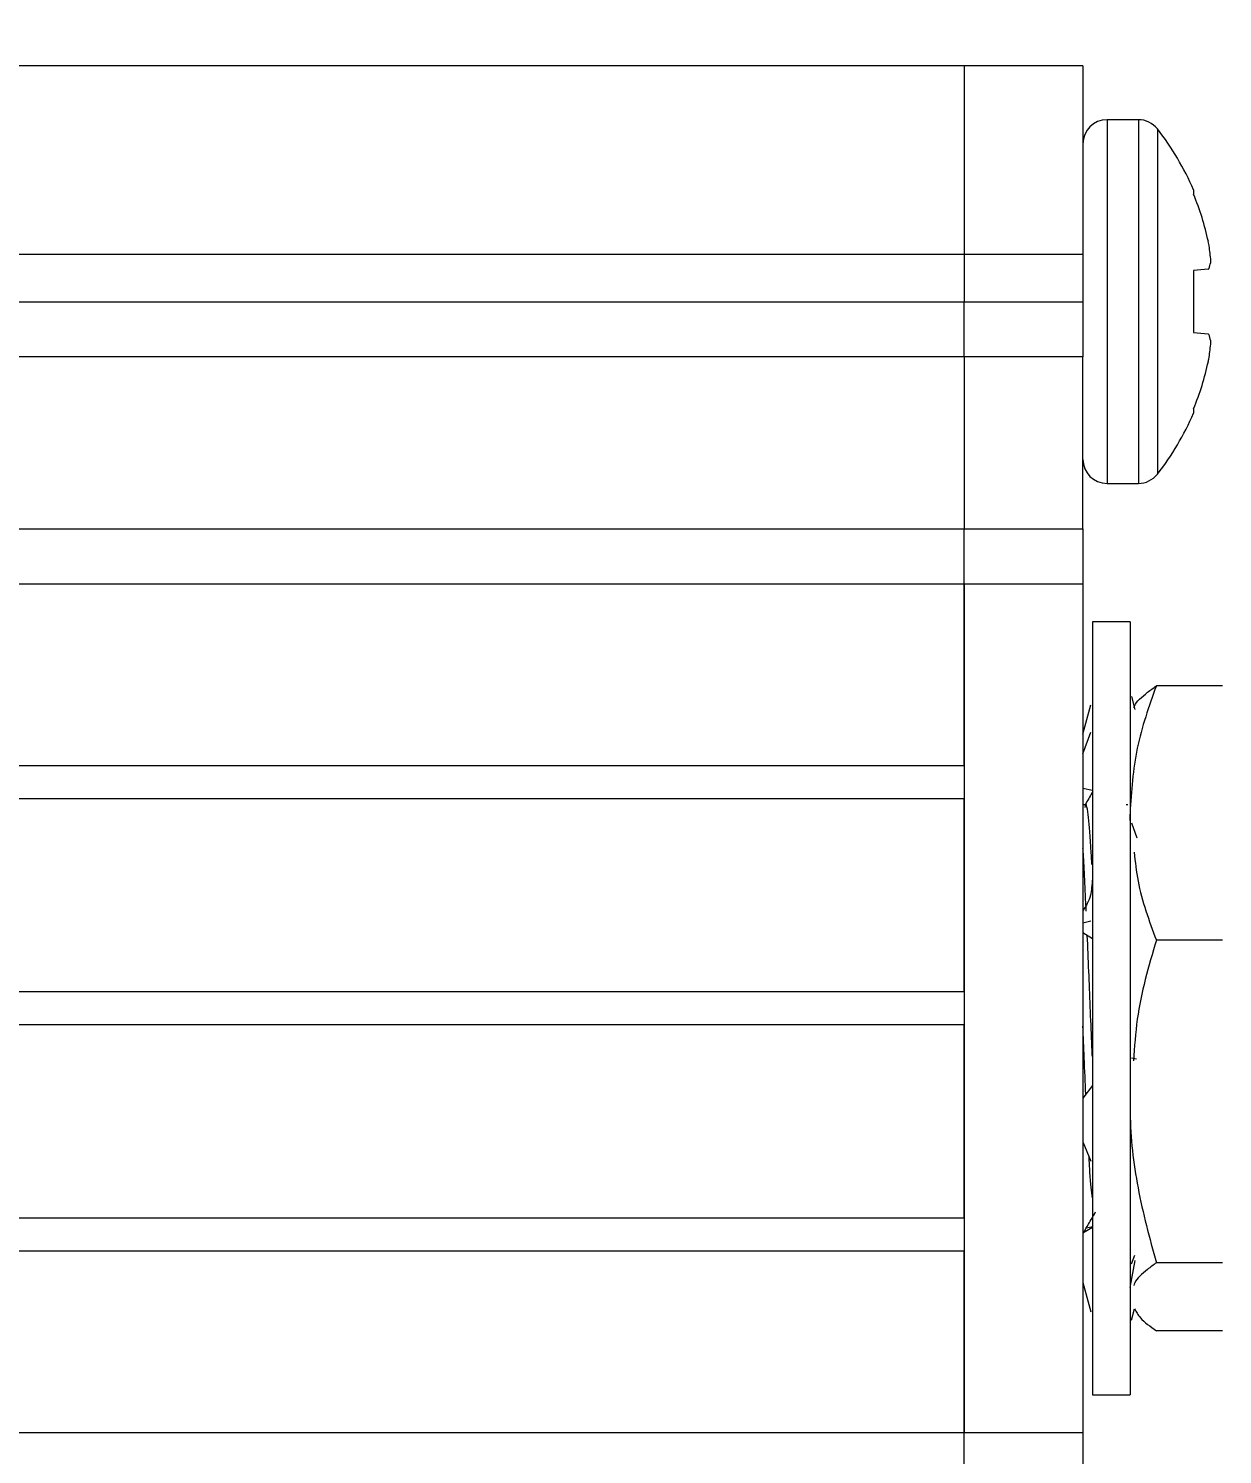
# Paper-space layout 'Inside Dim' of a CAD drawing. Header units: inches. Extents: x 0.04 to 7.3, y 0.02 to 5.63.
# Drawn here: x 2.816 to 3.45, y 1.644 to 2.401 of the extents above; entities that cross this region are included whole.
import ezdxf

# ---------------------------------------------------------------- set-up
doc = ezdxf.new("R2010")
doc.units = ezdxf.units.IN
doc.header["$MEASUREMENT"] = 0
doc.styles.add('SLDTEXTSTYLE0', font='TXT', dxfattribs={"width": 0.75})
doc.dimstyles.new('SLDDIMSTYLE0', dxfattribs={"dimtxt": 0.091864, "dimasz": 0.104, "dimexe": 0, "dimexo": 0.0625, "dimgap": 0.022966, "dimtad": 0, "dimtih": 1, "dimtoh": 1, "dimrnd": 1e-09, "dimzin": 12, "dimdsep": 46, "dimtxsty": 'SLDTEXTSTYLE0', "dimsah": 1, "dimcen": 0.09, "dimadec": 0, "dimazin": 3, "dimtfac": 1, "dimtofl": 0, "dimtmove": 0, "dimatfit": 3, "dimfxl": 1, "dimfrac": 2, "dimtolj": 1, "dimtzin": 12, "dimarcsym": 0})

# ---------------------------------------------------------------- blocks, each defined once
blk = doc.blocks.new('_D_7')
at = {"color": 7, "linetype": 'Continuous', "lineweight": 0, "ltscale": 0.666667}
for p, q in [((0.93284, 2.4144), (0.93284, 3.07827)), ((3.31284, 2.4144), (3.31284, 3.07827)), ((0.93284, 2.99493), (1.8203, 2.99493)), ((1.92968, 2.99423), (1.90169, 2.99423)), ((1.90169, 2.99423), (1.90169, 2.8484)), ((2.39691, 2.99423), (2.4249, 2.99423)), ((2.4249, 2.99423), (2.4249, 2.8484)), ((3.31284, 2.99493), (2.50629, 2.99493)), ((1.90169, 2.8484), (1.92968, 2.8484)), ((2.4249, 2.8484), (2.39691, 2.8484))]:
    blk.add_line(p, q, dxfattribs=at)
for points in [[(0.93284, 2.99493), (1.03684, 2.9776), (1.03684, 3.01227)], [(3.31284, 2.99493), (3.20884, 3.01227), (3.20884, 2.9776)]]:
    blk.add_solid(points, dxfattribs=at)
at = {"color": 7, "linetype": 'Continuous', "lineweight": 0, "ltscale": 0.666667, "char_height": 0.091864, "attachment_point": 1, "style": 'SLDTEXTSTYLE0'}
for s, insert in [('2.38in', (1.99494, 3.13131)), ('60.5mm', (1.92968, 2.96682))]:
    blk.add_mtext(s, dxfattribs=dict(at, insert=insert))

psp = doc.layouts.new('Inside Dim')

# ---------------------------------------------------------------- linework, layer by layer
at = {"color": 7, "linetype": 'Continuous', "lineweight": 15, "ltscale": 0.666667}
for p, q in [((3.31284, 2.38107), (0.93284, 2.38107)), ((3.37584, 2.38107), (3.31284, 2.38107)), ((3.31284, 2.38107), (3.31284, 2.28107)), ((3.37584, 2.38107), (3.37584, 2.28107)), ((3.40527, 2.35257), (3.38862, 2.35257)), ((3.43456, 2.31528), (3.43456, 2.31295)), ((3.44264, 2.2866), (3.44238, 2.28793)), ((3.31284, 2.28107), (0.93284, 2.28107)), ((3.37584, 2.28107), (3.31284, 2.28107)), ((3.31284, 2.28107), (3.31284, 2.25594)), ((3.37584, 2.28107), (3.37584, 2.25594)), ((3.44238, 2.27318), (3.43456, 2.27249)), ((3.43456, 2.27249), (3.43456, 2.23964)), ((3.44238, 2.27318), (3.44264, 2.27347)), ((0.93284, 2.25594), (3.31284, 2.25594)), ((3.31284, 2.25594), (3.37584, 2.25594)), ((3.31284, 2.22672), (3.31284, 2.25594)), ((3.37584, 2.25594), (3.37584, 2.22672)), ((3.43456, 2.23964), (3.44238, 2.23896)), ((3.44264, 2.23867), (3.44238, 2.23896)), ((3.31284, 2.22672), (0.93284, 2.22672)), ((3.37584, 2.22672), (3.31284, 2.22672)), ((3.31284, 2.22672), (3.31284, 2.13541)), ((3.37584, 2.13541), (3.37584, 2.22672)), ((3.44238, 2.2242), (3.44264, 2.22553)), ((3.43456, 2.19918), (3.43456, 2.19686)), ((3.38862, 2.15957), (3.40527, 2.15957)), ((0.93284, 2.13541), (3.31284, 2.13541)), ((3.31284, 2.13541), (3.37584, 2.13541)), ((3.31284, 2.10619), (3.31284, 2.13541)), ((3.37584, 2.13541), (3.37584, 2.10619)), ((3.31284, 2.10619), (0.93284, 2.10619)), ((3.37584, 2.10619), (3.31284, 2.10619)), ((3.31284, 2.10619), (3.31284, 1.65594)), ((3.31284, 2.00973), (3.31284, 2.10619)), ((3.37584, 2.10619), (3.37584, 1.65594)), ((3.40084, 2.08607), (3.38084, 2.08607)), ((3.38084, 2.08607), (3.38084, 1.67607)), ((3.40084, 2.08607), (3.40084, 1.67607)), ((3.44989, 2.05223), (3.4148, 2.05223)), ((3.40159, 2.04649), (3.40347, 2.03965)), ((3.37584, 2.02657), (3.38009, 2.04203)), ((3.37584, 2.01605), (3.38009, 2.02766)), ((3.31284, 2.00973), (0.93284, 2.00973)), ((3.37584, 1.99789), (3.38084, 1.99675)), ((0.93284, 1.99241), (3.31284, 1.99241)), ((3.31284, 1.88973), (3.31284, 1.99241)), ((3.37718, 1.98912), (3.37584, 1.98912)), ((3.39975, 1.98912), (3.39879, 1.98912)), ((3.40159, 1.97947), (3.40448, 1.97158)), ((3.37602, 1.93317), (3.37584, 1.93295)), ((3.37584, 1.92646), (3.38009, 1.92742)), ((3.37584, 1.92121), (3.38084, 1.91806)), ((3.44989, 1.91723), (3.4148, 1.91723)), ((3.31284, 1.88973), (0.93284, 1.88973)), ((0.93284, 1.87241), (3.31284, 1.87241)), ((3.31284, 1.76973), (3.31284, 1.87241)), ((3.40159, 1.8548), (3.40425, 1.85421)), ((3.38084, 1.84012), (3.37584, 1.83337)), ((3.37584, 1.81028), (3.38009, 1.80003)), ((3.31284, 1.76973), (0.93284, 1.76973)), ((3.38084, 1.76486), (3.37584, 1.76173)), ((3.37772, 1.76468), (3.38084, 1.76539)), ((0.93284, 1.75241), (3.31284, 1.75241)), ((3.31284, 1.65594), (3.31284, 1.75241)), ((3.40159, 1.74552), (3.40347, 1.75006)), ((3.40084, 1.73288), (3.40355, 1.74729)), ((3.44989, 1.74607), (3.4148, 1.74607)), ((3.37584, 1.73557), (3.38009, 1.72011)), ((3.40159, 1.71564), (3.40321, 1.72153)), ((3.44989, 1.70991), (3.4148, 1.70991)), ((3.38084, 1.67607), (3.40084, 1.67607)), ((0.93284, 1.65594), (3.31284, 1.65594)), ((3.31284, 1.65594), (3.37584, 1.65594)), ((3.31284, 1.62672), (3.31284, 1.65594)), ((3.37584, 1.65594), (3.37584, 1.62672))]:
    psp.add_line(p, q, dxfattribs=at)
at = {"color": 155, "linetype": 'Continuous', "lineweight": 15, "ltscale": 0.666667}
for p, q in [((3.38862, 2.35257), (3.38862, 2.15957)), ((3.40527, 2.35257), (3.40527, 2.15957)), ((3.41535, 2.34765), (3.41535, 2.16449))]:
    psp.add_line(p, q, dxfattribs=at)
at = {"color": 7, "linetype": 'Continuous', "lineweight": 15, "ltscale": 0.444444}
for centre, radius, start, end in [((3.38862, 2.33979), 0.01278, 90, 180), ((3.40527, 2.33979), 0.01278, 37.95246, 90), ((3.29793, 2.25607), 0.14891, 23.42996, 37.95246), ((3.29656, 2.2561), 0.14926, 12.31579, 22.39146), ((3.31843, 2.26681), 0.12577, 5.4333, 9.05662), ((3.41817, 2.28259), 0.02611, 339.54034, 347.24598), ((3.41817, 2.22954), 0.02611, 12.75402, 20.45966), ((3.31843, 2.24533), 0.12577, 350.94338, 354.5667), ((3.29656, 2.25604), 0.14926, 337.60854, 347.68421), ((3.29793, 2.25607), 0.14891, 322.04754, 336.57004), ((3.38862, 2.17235), 0.01278, 180, 270), ((3.40527, 2.17235), 0.01278, 270, 322.04754)]:
    psp.add_arc(centre, radius, start, end, dxfattribs=at)
at = {"color": 7, "linetype": 'Continuous', "lineweight": 15, "ltscale": 0.666667}
for points, knots in [([(3.44364, 2.27683), (3.44366, 2.27701), (3.44372, 2.27739), (3.44369, 2.27813), (3.44365, 2.2786), (3.44364, 2.27872)], [0, 0, 0, 0, 0.427373, 0.85477, 1, 1, 1, 1]), ([(3.44364, 2.23342), (3.44366, 2.23376), (3.44372, 2.23445), (3.44369, 2.23503), (3.44365, 2.23525), (3.44364, 2.23531)], [0, 0, 0, 0, 0.427373, 0.85477, 1, 1, 1, 1]), ([(3.4148, 2.05223), (3.4109, 2.04127), (3.40302, 2.01914), (3.40157, 1.99627), (3.40084, 1.98473)], [0, 0, 0, 0, 0.495458, 1, 1, 1, 1]), ([(3.40295, 2.04052), (3.40304, 2.04082), (3.40387, 2.0436), (3.40843, 2.04752), (3.41322, 2.05107), (3.4148, 2.05223)], [0, 0, 0, 0, 0.077204, 0.697338, 1, 1, 1, 1]), ([(3.38062, 1.95732), (3.38051, 1.95946), (3.37989, 1.97134), (3.37876, 1.98319), (3.37761, 1.99118), (3.37697, 1.9882), (3.37684, 1.98759)], [0, 0, 0, 0, 0.088874, 0.492478, 0.896083, 1, 1, 1, 1]), ([(3.38084, 1.99571), (3.38082, 1.99567), (3.37954, 1.99347), (3.37827, 1.99127), (3.37702, 1.98912)], [0, 0, 0, 0, 0.0203465, 1, 1, 1, 1]), ([(3.40084, 1.98473), (3.40078, 1.98313), (3.40072, 1.98138), (3.40096, 1.97963), (3.40098, 1.97948)], [0, 0, 0, 0, 0.913503, 1, 1, 1, 1]), ([(3.37761, 1.93257), (3.37756, 1.93368), (3.37701, 1.94659), (3.37642, 1.95893), (3.37588, 1.96558), (3.37584, 1.966)], [0, 0, 0, 0, 0.081419, 0.94167, 1, 1, 1, 1]), ([(3.40303, 1.96397), (3.40356, 1.9588), (3.40521, 1.94295), (3.41094, 1.92759), (3.4148, 1.91723)], [0, 0, 0, 0, 0.325466, 1, 1, 1, 1]), ([(3.38084, 1.94977), (3.38063, 1.94668), (3.38015, 1.93955), (3.37751, 1.93548), (3.37602, 1.93317)], [0, 0, 0, 0, 0.434765, 1, 1, 1, 1]), ([(3.38084, 1.85549), (3.38073, 1.858), (3.38012, 1.87223), (3.37922, 1.8957), (3.37844, 1.91349), (3.37817, 1.91975)], [0, 0, 0, 0, 0.122007, 0.691481, 1, 1, 1, 1]), ([(3.4148, 1.91723), (3.41072, 1.90336), (3.40455, 1.88234), (3.40319, 1.8606), (3.40273, 1.85321)], [0, 0, 0, 0, 0.6598736, 1, 1, 1, 1]), ([(3.3774, 1.83548), (3.37711, 1.84176), (3.37659, 1.85304), (3.37607, 1.86591), (3.37584, 1.87161)], [0, 0, 0, 0, 0.5567089, 1, 1, 1, 1]), ([(3.40091, 1.82608), (3.40091, 1.82591), (3.40108, 1.81241), (3.40408, 1.7853), (3.4112, 1.75923), (3.4148, 1.74607)], [0, 0, 0, 0, 0.006293, 0.498593, 1, 1, 1, 1]), ([(3.38084, 1.78044), (3.38042, 1.78398), (3.37985, 1.78885), (3.37927, 1.79951), (3.37911, 1.80239)], [0, 0, 0, 0, 0.729095, 1, 1, 1, 1]), ([(3.37612, 1.7619), (3.37701, 1.76345), (3.37916, 1.76716), (3.3813, 1.77086), (3.38255, 1.77302)], [0, 0, 0, 0, 0.418238, 1, 1, 1, 1]), ([(3.4148, 1.74607), (3.41322, 1.74491), (3.40846, 1.74139), (3.40382, 1.73734), (3.40298, 1.73442), (3.40284, 1.73394)], [0, 0, 0, 0, 0.2923358, 0.882705, 1, 1, 1, 1]), ([(3.40315, 1.72163), (3.40405, 1.72005), (3.4063, 1.71608), (3.41161, 1.71222), (3.4148, 1.70991)], [0, 0, 0, 0, 0.399463, 1, 1, 1, 1])]:
    psp.add_open_spline(points, degree=3, knots=knots, dxfattribs=at)

# ---------------------------------------------------------------- dimensions: what is measured, and where the dimension line sits
at = {"color": 7, "linetype": 'Continuous', "lineweight": 0, "ltscale": 0.666667}
dim = psp.add_linear_dim(base=(0.93284, 2.99493), p1=(3.31284, 2.38107), p2=(0.93284, 2.38107), dimstyle='SLDDIMSTYLE0', dxfattribs=at)
dim.commit()
dim.dimension.update_dxf_attribs({"geometry": '_D_7', "text_midpoint": (2.1633, 2.99493), "dimtype": 160})

doc.saveas('drawing.dxf')
